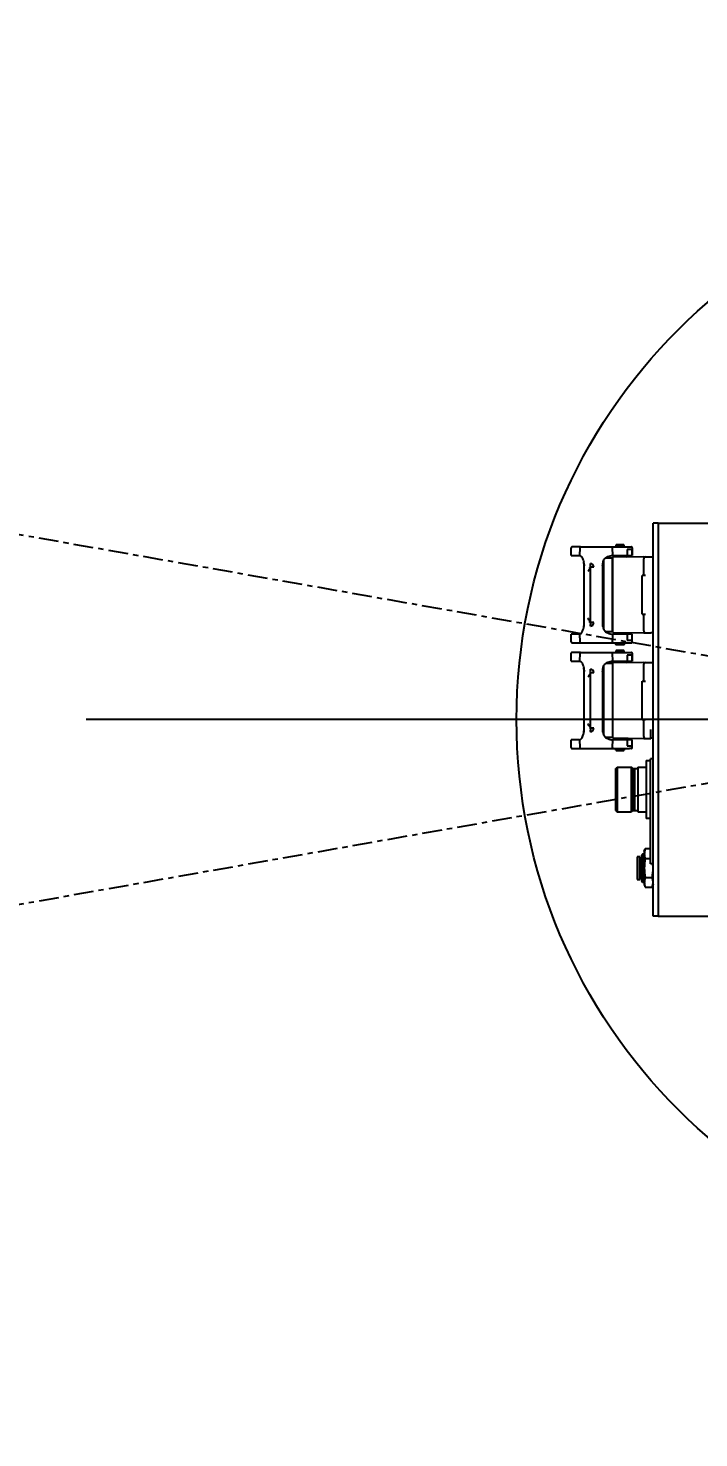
# Model space of a CAD drawing. Header units: millimetres. Extents: x 5828 to 7155, y 123 to 421.
# Drawn here: x 6876.65 to 6889.45, y 189.61 to 216.52 of the extents above; entities that cross this region are included whole.
import ezdxf

# ---------------------------------------------------------------- set-up
doc = ezdxf.new("R2010")
doc.units = ezdxf.units.MM
doc.linetypes.add('CENTER', pattern=[0.6, 0.375, -0.075, 0.075, -0.075])
for name, color, linetype in [('中心线', 7, 'Continuous'), ('外形图', 7, 'Continuous'), ('尺寸标注', 7, 'Continuous'), ('运动范围', 7, 'Continuous')]:
    doc.layers.add(name, color=color, linetype=linetype)
doc.styles.add('微软雅黑', font='msyh.ttc', dxfattribs={"height": 2})
doc.dimstyles.new('尺寸标注_1_30比例', dxfattribs={"dimtxt": 2.1, "dimasz": 1.7, "dimexe": 0.5, "dimexo": 0.4, "dimgap": 0.5, "dimtad": 1, "dimdec": 1, "dimlfac": 30, "dimdsep": 46, "dimtxsty": '微软雅黑', "dimcen": 0.09, "dimadec": 0, "dimazin": 0, "dimtp": 0.01, "dimtm": 0.01, "dimtfac": 1, "dimtdec": 1, "dimtofl": 0, "dimtmove": 0, "dimatfit": 3, "dimfxl": 1, "dimtolj": 1, "dimarcsym": 0})

# ---------------------------------------------------------------- blocks, each defined once
blk = doc.blocks.new('*D1105')
at = {"layer": 'Defpoints', "color": 0}
for p in [(6882.138, 236.812), (6827.413, 215.53), (6896.579, 203.334), (6896.579, 203.334), (6955.912, 203.334)]:
    blk.add_point(p, dxfattribs=at)
at = {"layer": '尺寸标注', "color": 0, "lineweight": -2}
blk.add_arc((6896.579, 203.334), 36.459, 2.6718, 167.3282, dxfattribs=at)
at = {"layer": '尺寸标注', "color": 0}
for points in [[(6860.73, 211.388), (6861.285, 211.277), (6860.673, 209.666)], [(6932.716, 205.027), (6933.282, 205.041), (6933.038, 203.334)]]:
    blk.add_solid(points, dxfattribs=at)
at = {"layer": '尺寸标注', "color": 0, "insert": (6904.297, 240.594), "char_height": 2, "attachment_point": 5, "rotation": 348.2969, "style": '微软雅黑'}
blk.add_mtext('\\A1;{\\H1.05x;+\\A1;170%%d}', dxfattribs=at)
blk = doc.blocks.new('*D1106')
at = {"layer": 'Defpoints', "color": 0}
for p in [(6896.587, 203.327), (6896.587, 203.327), (6966.82, 203.327), (6827.421, 191.131), (6882.142, 169.839)]:
    blk.add_point(p, dxfattribs=at)
at = {"layer": '尺寸标注', "color": 0, "lineweight": -2}
blk.add_arc((6896.587, 203.327), 36.471, 192.6709, 357.3291, dxfattribs=at)
at = {"layer": '尺寸标注', "color": 0}
for points in [[(6933.302, 201.621), (6932.735, 201.634), (6933.058, 203.327)], [(6861.282, 195.383), (6860.726, 195.271), (6860.67, 196.994)]]:
    blk.add_solid(points, dxfattribs=at)
at = {"layer": '尺寸标注', "color": 0, "insert": (6905.461, 169.594), "char_height": 2, "attachment_point": 5, "rotation": 14.7379, "style": '微软雅黑'}
blk.add_mtext('\\A1;{\\H1.05x;-\\A1;170%%d}', dxfattribs=at)

msp = doc.modelspace()

# ---------------------------------------------------------------- linework, layer by layer
at = {"linetype": 'CENTER'}
for q in [(6827.3407, 215.5179), (6827.3407, 191.1261)]:
    msp.add_line((6896.507, 203.322), q, dxfattribs=at)
msp.add_circle((6896.507, 203.322), 10.5366)
at = {"layer": '中心线', "linetype": 'CENTER', "ltscale": 50}
msp.add_line((6896.507, 203.322), (6825.8673, 203.322), dxfattribs=at)
at = {"layer": '外形图', "linetype": 'Continuous'}
for p, q in [((6888.5737, 199.572), (6888.5737, 207.072)), ((6888.6737, 207.072), (6888.5737, 207.072)), ((6888.6737, 207.072), (6888.6737, 199.572)), ((6888.6737, 207.072), (6892.5693, 207.072)), ((6887.0104, 206.4572), (6887.0104, 206.6053)), ((6887.0104, 206.4572), (6887.1698, 206.4572)), ((6887.1901, 206.622), (6887.027, 206.622)), ((6887.1741, 206.6053), (6887.1698, 206.4572)), ((6887.1741, 206.6053), (6887.1761, 206.6053)), ((6887.1751, 206.6053), (6887.1741, 206.6048)), ((6887.1921, 206.622), (6888.1589, 206.622)), ((6887.6736, 206.4145), (6887.797, 206.4145)), ((6887.797, 204.9962), (6887.797, 206.4145)), ((6887.8085, 206.4572), (6887.7992, 206.6053)), ((6888.3971, 206.4287), (6887.8054, 206.422)), ((6887.8054, 204.9887), (6887.8054, 206.422)), ((6887.8085, 206.4572), (6888.177, 206.4572)), ((6887.8122, 206.4221), (6887.8474, 206.4572)), ((6887.8704, 206.6587), (6887.8637, 206.652)), ((6887.8637, 206.652), (6887.8637, 206.622)), ((6888.0237, 206.652), (6887.8637, 206.652)), ((6888.017, 206.6587), (6887.8704, 206.6587)), ((6888.0237, 206.652), (6888.017, 206.6587)), ((6888.0237, 206.622), (6888.0237, 206.652)), ((6888.04, 206.4572), (6888.0723, 206.425)), ((6888.0789, 206.5705), (6888.0789, 206.4572)), ((6888.173, 206.5705), (6888.0789, 206.5705)), ((6888.173, 206.4572), (6888.173, 206.5705)), ((6888.177, 206.6053), (6888.177, 206.4572)), ((6888.3969, 206.4286), (6888.397, 206.4287)), ((6888.3971, 206.4287), (6888.5304, 206.4287)), ((6888.5304, 206.4283), (6888.5737, 206.4283)), ((6887.2607, 205.0979), (6887.2607, 206.3127)), ((6887.3773, 206.2348), (6887.3707, 206.2343)), ((6887.3707, 206.2339), (6887.3707, 206.2345)), ((6887.3707, 206.2343), (6887.3834, 206.2334)), ((6887.3834, 206.2334), (6887.3707, 206.2325)), ((6887.3707, 206.2321), (6887.3707, 206.233)), ((6887.3707, 206.2325), (6887.3834, 206.2316)), ((6887.3834, 206.2316), (6887.3707, 206.2307)), ((6887.3707, 206.2303), (6887.3707, 206.2312)), ((6887.3707, 206.2307), (6887.3834, 206.2299)), ((6887.3834, 206.2299), (6887.3707, 206.2289)), ((6887.3707, 206.2285), (6887.3707, 206.2294)), ((6887.3707, 206.2289), (6887.3834, 206.2281)), ((6887.3834, 206.2281), (6887.3707, 206.2271)), ((6887.3707, 206.2267), (6887.3707, 206.2276)), ((6887.3707, 206.2271), (6887.3834, 206.2263)), ((6887.3834, 206.2263), (6887.3707, 206.2253)), ((6887.3707, 206.2249), (6887.3707, 206.2258)), ((6887.3707, 206.2253), (6887.3834, 206.2245)), ((6887.3834, 206.2245), (6887.3707, 206.2235)), ((6887.3707, 206.2231), (6887.3707, 206.224)), ((6887.3707, 206.2235), (6887.3834, 206.2227)), ((6887.3834, 206.2227), (6887.3707, 206.2217)), ((6887.3707, 206.2213), (6887.3707, 206.2222)), ((6887.3707, 206.2217), (6887.3834, 206.2209)), ((6887.3834, 206.2209), (6887.3707, 206.2199)), ((6887.3707, 206.2195), (6887.3707, 206.2204)), ((6887.3707, 206.2199), (6887.3777, 206.2195)), ((6887.3834, 206.2191), (6887.3707, 206.2181)), ((6887.3707, 206.2177), (6887.3707, 206.2186)), ((6887.3707, 206.2181), (6887.3834, 206.2173)), ((6887.3834, 206.2173), (6887.3707, 206.2163)), ((6887.3707, 206.2161), (6887.3707, 206.2168)), ((6887.3707, 206.2163), (6887.3773, 206.2159)), ((6887.3773, 206.2361), (6887.3773, 206.3026)), ((6887.3773, 206.2345), (6887.3773, 206.2358)), ((6887.444, 206.2358), (6887.3773, 206.2358)), ((6887.3773, 206.2147), (6887.3773, 206.2159)), ((6887.3773, 205.1964), (6887.3773, 206.2142)), ((6887.3834, 205.1768), (6887.3834, 206.2339)), ((6887.6107, 206.3128), (6887.6107, 205.0979)), ((6887.6273, 206.3512), (6887.6273, 205.0595)), ((6887.797, 206.3795), (6887.8054, 206.3795)), ((6888.397, 206.072), (6888.397, 206.3953)), ((6888.3637, 205.3387), (6888.3637, 206.072)), ((6888.4304, 206.072), (6888.3637, 206.072)), ((6888.3637, 205.3387), (6888.4304, 205.3387)), ((6888.397, 205.0153), (6888.397, 205.3387)), ((6887.3773, 205.1947), (6887.3707, 205.1943)), ((6887.3707, 205.1938), (6887.3707, 205.1945)), ((6887.3707, 205.1943), (6887.3834, 205.1933)), ((6887.3834, 205.1933), (6887.3707, 205.1925)), ((6887.3707, 205.192), (6887.3707, 205.1929)), ((6887.3707, 205.1925), (6887.3834, 205.1916)), ((6887.3777, 205.1912), (6887.3707, 205.1907)), ((6887.3707, 205.1902), (6887.3707, 205.1911)), ((6887.3707, 205.1907), (6887.3834, 205.1898)), ((6887.3834, 205.1898), (6887.3707, 205.1889)), ((6887.3707, 205.1884), (6887.3707, 205.1893)), ((6887.3707, 205.1889), (6887.3834, 205.188)), ((6887.3834, 205.188), (6887.3707, 205.1871)), ((6887.3707, 205.1867), (6887.3707, 205.1876)), ((6887.3707, 205.1871), (6887.3834, 205.1862)), ((6887.3834, 205.1862), (6887.3707, 205.1853)), ((6887.3707, 205.1849), (6887.3707, 205.1858)), ((6887.3707, 205.1853), (6887.3834, 205.1844)), ((6887.3834, 205.1844), (6887.3707, 205.1836)), ((6887.3707, 205.1831), (6887.3707, 205.184)), ((6887.3707, 205.1836), (6887.3834, 205.1826)), ((6887.3834, 205.1826), (6887.3707, 205.1818)), ((6887.3707, 205.1813), (6887.3707, 205.1822)), ((6887.3707, 205.1818), (6887.3834, 205.1808)), ((6887.3834, 205.1808), (6887.3707, 205.18)), ((6887.3707, 205.1795), (6887.3707, 205.1804)), ((6887.3707, 205.18), (6887.3834, 205.179)), ((6887.3834, 205.179), (6887.3707, 205.1782)), ((6887.3707, 205.1777), (6887.3707, 205.1786)), ((6887.3707, 205.1782), (6887.3834, 205.1772)), ((6887.3834, 205.1772), (6887.3707, 205.1764)), ((6887.3707, 205.1764), (6887.3773, 205.1759)), ((6887.3769, 205.1719), (6887.3777, 205.1702)), ((6887.3773, 205.1947), (6887.3773, 205.1959)), ((6887.3773, 205.1754), (6887.3773, 205.1761)), ((6887.3773, 205.1752), (6887.3773, 205.1748)), ((6887.0104, 204.8053), (6887.0104, 204.9534)), ((6887.1698, 204.9534), (6887.0104, 204.9534)), ((6887.1698, 204.9534), (6887.1741, 204.8053)), ((6887.1751, 204.8053), (6887.1741, 204.8058)), ((6887.1741, 204.8053), (6887.1761, 204.8054)), ((6887.797, 204.9962), (6887.6736, 204.9962)), ((6887.8054, 205.0312), (6887.797, 205.0312)), ((6887.7992, 204.8053), (6887.8085, 204.9534)), ((6887.8054, 204.9887), (6888.3971, 204.982)), ((6888.177, 204.9534), (6887.8085, 204.9534)), ((6887.8122, 204.9886), (6887.8474, 204.9534)), ((6888.04, 204.9534), (6888.0723, 204.9856)), ((6888.0789, 204.9534), (6888.0789, 204.8401)), ((6888.0789, 204.8401), (6888.173, 204.8401)), ((6888.173, 204.8401), (6888.173, 204.9534)), ((6888.177, 204.8053), (6888.177, 204.9534)), ((6888.397, 204.982), (6888.3969, 204.982)), ((6888.3971, 204.982), (6888.5304, 204.982)), ((6888.5737, 204.9823), (6888.5304, 204.9823)), ((6887.0104, 204.4405), (6887.0104, 204.5887)), ((6887.027, 204.7887), (6887.1901, 204.7887)), ((6887.1901, 204.6053), (6887.027, 204.6053)), ((6887.1741, 204.5886), (6887.1698, 204.4405)), ((6887.1921, 204.7887), (6888.1601, 204.7887)), ((6887.1921, 204.6053), (6888.1274, 204.6053)), ((6887.8085, 204.4405), (6887.7992, 204.5886)), ((6887.8637, 204.7587), (6887.8637, 204.7887)), ((6887.8704, 204.752), (6887.8637, 204.7587)), ((6887.8637, 204.7587), (6888.0237, 204.7587)), ((6887.8704, 204.642), (6887.8637, 204.6353)), ((6887.8637, 204.6353), (6887.8637, 204.6053)), ((6888.0237, 204.6353), (6887.8637, 204.6353)), ((6888.017, 204.752), (6887.8704, 204.752)), ((6888.017, 204.642), (6887.8704, 204.642)), ((6888.0237, 204.7587), (6888.017, 204.752)), ((6888.0237, 204.6353), (6888.017, 204.642)), ((6888.0237, 204.7887), (6888.0237, 204.7587)), ((6888.0237, 204.6053), (6888.0237, 204.6353)), ((6888.0789, 204.5539), (6888.0789, 204.4405)), ((6888.173, 204.5539), (6888.0789, 204.5539)), ((6888.1275, 204.6053), (6888.1589, 204.6053)), ((6888.173, 204.4405), (6888.173, 204.5539)), ((6888.177, 204.5887), (6888.177, 204.4405)), ((6887.0104, 204.4405), (6887.1698, 204.4405)), ((6887.2607, 203.0812), (6887.2607, 204.2961)), ((6887.6107, 204.2961), (6887.6107, 203.0812)), ((6887.6273, 204.3346), (6887.6273, 203.0427)), ((6887.6734, 204.3978), (6887.797, 204.3978)), ((6887.797, 204.3978), (6887.797, 202.9795)), ((6887.797, 204.3628), (6887.8054, 204.3628)), ((6888.3971, 204.412), (6887.8054, 204.4053)), ((6887.8054, 202.972), (6887.8054, 204.4053)), ((6887.8085, 204.4405), (6888.177, 204.4405)), ((6887.8101, 204.4054), (6887.8461, 204.4405)), ((6888.0413, 204.4405), (6888.0743, 204.4083)), ((6888.397, 204.0553), (6888.397, 204.3787)), ((6888.3971, 204.412), (6888.5304, 204.412)), ((6888.5304, 204.4123), (6888.5737, 204.4123)), ((6887.3773, 204.2181), (6887.3707, 204.2176)), ((6887.3707, 204.2172), (6887.3707, 204.2179)), ((6887.3707, 204.2176), (6887.3834, 204.2168)), ((6887.3834, 204.2168), (6887.3707, 204.2158)), ((6887.3707, 204.2158), (6887.3834, 204.215)), ((6887.3834, 204.215), (6887.3707, 204.214)), ((6887.3707, 204.214), (6887.3834, 204.2132)), ((6887.3834, 204.2132), (6887.3707, 204.2122)), ((6887.3707, 204.2122), (6887.3834, 204.2114)), ((6887.3834, 204.2114), (6887.3707, 204.2104)), ((6887.3707, 204.2104), (6887.3834, 204.2096)), ((6887.3834, 204.2096), (6887.3707, 204.2086)), ((6887.3707, 204.2086), (6887.3834, 204.2078)), ((6887.3834, 204.2078), (6887.3707, 204.2068)), ((6887.3707, 204.2068), (6887.3834, 204.206)), ((6887.3834, 204.206), (6887.3707, 204.205)), ((6887.3707, 204.205), (6887.3834, 204.2042)), ((6887.3834, 204.2042), (6887.3707, 204.2032)), ((6887.3707, 204.2032), (6887.3834, 204.2024)), ((6887.3834, 204.2024), (6887.3707, 204.2014)), ((6887.3707, 204.2014), (6887.3834, 204.2006)), ((6887.3834, 204.2006), (6887.3707, 204.1996)), ((6887.3707, 204.1996), (6887.3773, 204.1992)), ((6887.3773, 204.2211), (6887.3777, 204.2227)), ((6887.3773, 204.2196), (6887.3773, 204.2211)), ((6887.3773, 204.2172), (6887.3773, 204.2191)), ((6887.444, 204.2191), (6887.3773, 204.2191)), ((6887.3773, 204.198), (6887.3773, 204.1992)), ((6887.3773, 203.1797), (6887.3773, 204.1976)), ((6887.3834, 203.1601), (6887.3834, 204.2172)), ((6888.3637, 203.322), (6888.3637, 204.0553)), ((6888.3637, 204.0553), (6888.4304, 204.0553)), ((6888.3637, 203.322), (6888.4304, 203.322)), ((6888.397, 202.9987), (6888.397, 203.322)), ((6887.0104, 202.7887), (6887.0104, 202.9368)), ((6887.1698, 202.9368), (6887.0104, 202.9368)), ((6887.1698, 202.9368), (6887.1741, 202.7887)), ((6887.3773, 203.1781), (6887.3707, 203.1777)), ((6887.3707, 203.1777), (6887.3834, 203.1767)), ((6887.3834, 203.1767), (6887.3707, 203.1759)), ((6887.3707, 203.1759), (6887.3834, 203.1749)), ((6887.3834, 203.1749), (6887.3707, 203.1741)), ((6887.3707, 203.1741), (6887.3834, 203.1731)), ((6887.3834, 203.1731), (6887.3707, 203.1723)), ((6887.3707, 203.1723), (6887.3834, 203.1713)), ((6887.3834, 203.1713), (6887.3707, 203.1705)), ((6887.3707, 203.1705), (6887.3834, 203.1695)), ((6887.3834, 203.1695), (6887.3707, 203.1687)), ((6887.3707, 203.1687), (6887.3834, 203.1677)), ((6887.3834, 203.1677), (6887.3707, 203.1669)), ((6887.3707, 203.1669), (6887.3834, 203.1659)), ((6887.3834, 203.1659), (6887.3707, 203.1651)), ((6887.3707, 203.1651), (6887.3834, 203.1641)), ((6887.3834, 203.1641), (6887.3707, 203.1633)), ((6887.3707, 203.1633), (6887.3834, 203.1623)), ((6887.3834, 203.1623), (6887.3707, 203.1615)), ((6887.3707, 203.1615), (6887.3834, 203.1605)), ((6887.3834, 203.1605), (6887.3707, 203.1597)), ((6887.3707, 203.1597), (6887.3773, 203.1592)), ((6887.3772, 203.1584), (6887.3773, 203.1582)), ((6887.3773, 203.1781), (6887.3773, 203.1793)), ((6887.3773, 203.1582), (6887.3773, 203.1601)), ((6887.444, 203.1582), (6887.3773, 203.1582)), ((6887.797, 202.9795), (6887.6734, 202.9795)), ((6887.8054, 203.0145), (6887.797, 203.0145)), ((6887.7992, 202.7887), (6887.8085, 202.9368)), ((6887.8054, 202.972), (6888.3971, 202.9653)), ((6888.177, 202.9368), (6887.8085, 202.9368)), ((6887.8101, 202.9719), (6887.8461, 202.9368)), ((6888.0413, 202.9368), (6888.0743, 202.969)), ((6888.0789, 202.9368), (6888.0789, 202.8234)), ((6888.173, 202.8234), (6888.173, 202.9368)), ((6888.177, 202.7887), (6888.177, 202.9368)), ((6888.3971, 202.9653), (6888.5304, 202.9653)), ((6888.5304, 202.9655), (6888.5304, 203.1322)), ((6888.5737, 202.9657), (6888.5304, 202.9657)), ((6887.027, 202.772), (6887.1901, 202.772)), ((6887.1921, 202.772), (6888.1274, 202.772)), ((6887.8637, 202.742), (6887.8637, 202.772)), ((6887.8637, 202.742), (6887.8704, 202.7353)), ((6887.8637, 202.742), (6888.0237, 202.742)), ((6887.8704, 202.7353), (6888.017, 202.7353)), ((6888.017, 202.7353), (6888.0237, 202.742)), ((6888.0237, 202.772), (6888.0237, 202.742)), ((6888.0789, 202.8234), (6888.173, 202.8234)), ((6888.1601, 202.772), (6888.1275, 202.772)), ((6887.857, 202.387), (6887.857, 201.5903)), ((6887.857, 202.387), (6887.8737, 202.387)), ((6887.8737, 202.3953), (6887.8904, 202.412)), ((6887.8737, 202.3953), (6887.8737, 201.582)), ((6887.8904, 202.412), (6887.8904, 201.5653)), ((6887.8904, 202.412), (6888.1654, 202.412)), ((6888.1654, 201.5653), (6888.1654, 202.412)), ((6888.1904, 202.387), (6888.1654, 202.412)), ((6888.1904, 202.387), (6888.1904, 201.5903)), ((6888.1904, 202.387), (6888.2837, 202.387)), ((6888.2194, 202.3822), (6888.2194, 201.5951)), ((6888.2837, 202.412), (6888.2837, 201.5653)), ((6888.2837, 202.412), (6888.4404, 202.412)), ((6888.4404, 202.5437), (6888.4404, 201.4337)), ((6888.4404, 202.5437), (6888.5237, 202.5437)), ((6888.5237, 200.572), (6888.5237, 202.572)), ((6888.5737, 202.572), (6888.5237, 202.572)), ((6887.857, 201.5903), (6887.8737, 201.5903)), ((6887.8737, 201.582), (6887.8904, 201.5653)), ((6888.1904, 201.5903), (6888.1654, 201.5653)), ((6888.1904, 201.5903), (6888.2837, 201.5903)), ((6887.8904, 201.5653), (6888.1654, 201.5653)), ((6888.2837, 201.5653), (6888.4404, 201.5653)), ((6888.5237, 201.4337), (6888.4404, 201.4337)), ((6888.407, 200.8053), (6888.4202, 200.8543)), ((6888.407, 200.8053), (6888.407, 200.172)), ((6888.5237, 200.8543), (6888.4202, 200.8543)), ((6888.272, 200.7053), (6888.272, 200.272)), ((6888.322, 200.7053), (6888.272, 200.7053)), ((6888.322, 200.272), (6888.322, 200.7053)), ((6888.352, 200.6378), (6888.322, 200.6378)), ((6888.3725, 200.7553), (6888.352, 200.7349)), ((6888.352, 200.7349), (6888.352, 200.2424)), ((6888.3725, 200.222), (6888.3725, 200.7553)), ((6888.407, 200.7553), (6888.3725, 200.7553)), ((6888.4202, 200.6715), (6888.5237, 200.6715)), ((6888.5737, 200.572), (6888.5237, 200.572)), ((6888.272, 200.272), (6888.322, 200.272)), ((6888.322, 200.3395), (6888.352, 200.3395)), ((6888.352, 200.2424), (6888.3725, 200.222)), ((6888.4202, 200.3058), (6888.5606, 200.3058)), ((6888.3725, 200.222), (6888.407, 200.222)), ((6888.407, 200.172), (6888.4202, 200.123)), ((6888.4202, 200.123), (6888.5606, 200.123)), ((6888.5737, 200.172), (6888.5606, 200.123)), ((6888.6737, 199.572), (6888.5737, 199.572)), ((6888.6737, 199.572), (6892.5681, 199.572))]:
    msp.add_line(p, q, dxfattribs=at)
msp.add_lwpolyline([(6887.3773, 205.1746), (6887.3774, 205.1747), (6887.3773, 205.1748)], dxfattribs=at)
for centre, radius, start, end in [((6887.027, 206.6053), 0.0167, 90, 180), ((6888.1604, 206.6053), 0.0167, 0, 90.01563), ((6888.4304, 206.3953), 0.0333, 90, 180.00119), ((6886.6053, 206.2035), 0.6565, 10.24021, 10.75371), ((6886.468, 206.1791), 0.796, 8.84476, 10.20979), ((6887.3772, 206.2359), 0.0667, 359.93073, 89.9293), ((6887.9905, 206.2496), 0.3779, 169.21292, 170.83485), ((6887.9278, 206.2614), 0.3141, 168.57149, 169.17667), ((6886.6052, 205.2071), 0.6566, 349.24752, 349.75977), ((6886.468, 205.2315), 0.796, 349.79022, 351.15525), ((6887.9908, 205.1611), 0.3781, 189.15835, 190.78687), ((6887.928, 205.1493), 0.3143, 190.82363, 191.41857), ((6887.027, 204.8053), 0.0167, 180, 270), ((6888.1604, 204.8053), 0.0167, 269.98437, 0), ((6888.4304, 205.0153), 0.0333, 179.99881, 270), ((6887.027, 204.5887), 0.0167, 89.99982, 180), ((6888.1604, 204.5887), 0.0167, 0, 90.01563), ((6886.5965, 204.1852), 0.6655, 10.24247, 10.56481), ((6886.4663, 204.1622), 0.7976, 8.83035, 10.2083), ((6887.3772, 204.2192), 0.0668, 359.93188, 89.9283), ((6887.9998, 204.2313), 0.3874, 169.22246, 171.08224), ((6887.9368, 204.243), 0.3232, 169.00382, 169.16705), ((6888.4304, 204.3787), 0.0333, 90, 180.00126), ((6886.5895, 203.1934), 0.6726, 349.57835, 349.75648), ((6886.4635, 203.2156), 0.8005, 349.794, 351.19849), ((6887.9992, 203.1459), 0.3867, 188.93375, 190.7783), ((6887.9363, 203.1342), 0.3227, 190.83253, 191.01976), ((6888.4304, 202.9987), 0.0333, 179.99874, 270), ((6887.027, 202.7887), 0.0167, 180, 270.00018), ((6888.1604, 202.7887), 0.0167, 269.98437, 0), ((6887.3483, 200.4879), 1.2254, 0.03587, 3.92784)]:
    msp.add_arc(centre, radius, start, end, dxfattribs=at)
for points, knots in [([(6887.1698, 206.4572), (6887.1896, 206.4572), (6887.22, 206.4271), (6887.2385, 206.378), (6887.2468, 206.3445), (6887.2503, 206.326)], [0, 0, 0, 0, 0.3673338, 0.650854, 1, 1, 1, 1]), ([(6887.1901, 206.622), (6887.186, 206.622), (6887.1774, 206.6183), (6887.1741, 206.6095), (6887.1741, 206.6053)], [0, 0, 0, 0, 0.4923846, 1, 1, 1, 1]), ([(6887.1761, 206.6055), (6887.1759, 206.6055), (6887.1756, 206.6055), (6887.1753, 206.6054), (6887.1751, 206.6053)], [0, 0, 0, 0, 0.4867149, 1, 1, 1, 1]), ([(6887.6199, 206.3236), (6887.6245, 206.3462), (6887.6358, 206.3796), (6887.6671, 206.4119), (6887.7038, 206.4332), (6887.7511, 206.4498), (6887.7901, 206.4572), (6887.8085, 206.4572)], [0, 0, 0, 0, 0.2756552, 0.4029455, 0.5305611, 0.7801336, 1, 1, 1, 1]), ([(6887.7992, 206.6053), (6887.7992, 206.6095), (6887.7967, 206.6178), (6887.7887, 206.622), (6887.785, 206.622)], [0, 0, 0, 0, 0.5289824, 1, 1, 1, 1]), ([(6887.3552, 206.1921), (6887.3536, 206.1887), (6887.3454, 206.1744), (6887.3372, 206.1602), (6887.3322, 206.1486)], [0, 0, 0, 0, 0.2339537, 1, 1, 1, 1]), ([(6887.3773, 206.2142), (6887.3751, 206.2137), (6887.3652, 206.2094), (6887.3587, 206.1997), (6887.3552, 206.1921)], [0, 0, 0, 0, 0.21154, 1, 1, 1, 1]), ([(6887.1698, 204.9534), (6887.1896, 204.9534), (6887.22, 204.9835), (6887.2385, 205.0326), (6887.2468, 205.0662), (6887.2503, 205.0846)], [0, 0, 0, 0, 0.3673296, 0.6508523, 1, 1, 1, 1]), ([(6887.3552, 205.2185), (6887.3536, 205.222), (6887.3455, 205.2363), (6887.3372, 205.2505), (6887.3322, 205.262)], [0, 0, 0, 0, 0.2335279, 1, 1, 1, 1]), ([(6887.3552, 205.2185), (6887.3565, 205.2156), (6887.3615, 205.2064), (6887.3701, 205.1981), (6887.3773, 205.1964)], [0, 0, 0, 0, 0.2987799, 1, 1, 1, 1]), ([(6887.3772, 205.1744), (6887.3771, 205.1741), (6887.3776, 205.1733), (6887.3768, 205.1725), (6887.3769, 205.1719)], [0, 0, 0, 0, 0.3612208, 1, 1, 1, 1]), ([(6887.3777, 205.1702), (6887.3779, 205.1687), (6887.3769, 205.1654), (6887.3777, 205.1573), (6887.3769, 205.138), (6887.3773, 205.1205), (6887.3774, 205.108)], [0, 0, 0, 0, 0.0694242, 0.1594886, 0.3939281, 1, 1, 1, 1]), ([(6887.3774, 205.108), (6887.3944, 205.1079), (6887.4298, 205.1224), (6887.444, 205.1578), (6887.444, 205.1748)], [0, 0, 0, 0, 0.4993196, 1, 1, 1, 1]), ([(6887.3822, 205.1748), (6887.3816, 205.1748), (6887.3802, 205.1747), (6887.378, 205.174), (6887.3775, 205.1748)], [0, 0, 0, 0, 0.3775336, 1, 1, 1, 1]), ([(6887.444, 205.1748), (6887.4316, 205.1748), (6887.411, 205.1743), (6887.3903, 205.1755), (6887.3822, 205.1748)], [0, 0, 0, 0, 0.6030652, 1, 1, 1, 1]), ([(6887.6199, 205.0871), (6887.6245, 205.0645), (6887.6358, 205.0311), (6887.6671, 204.9988), (6887.7038, 204.9774), (6887.7511, 204.9608), (6887.7901, 204.9534), (6887.8085, 204.9534)], [0, 0, 0, 0, 0.2756714, 0.4029597, 0.5305702, 0.780138, 1, 1, 1, 1]), ([(6887.1741, 204.8053), (6887.1741, 204.8011), (6887.1774, 204.7924), (6887.186, 204.7887), (6887.1901, 204.7887)], [0, 0, 0, 0, 0.5076167, 1, 1, 1, 1]), ([(6887.1761, 204.8051), (6887.1759, 204.8051), (6887.1756, 204.8052), (6887.1753, 204.8053), (6887.1751, 204.8053)], [0, 0, 0, 0, 0.4867149, 1, 1, 1, 1]), ([(6887.7992, 204.8053), (6887.7992, 204.8012), (6887.7967, 204.7929), (6887.7887, 204.7887), (6887.785, 204.7887)], [0, 0, 0, 0, 0.5289731, 1, 1, 1, 1]), ([(6887.1901, 204.6053), (6887.186, 204.6053), (6887.1774, 204.6016), (6887.1741, 204.5929), (6887.1741, 204.5887)], [0, 0, 0, 0, 0.4923815, 1, 1, 1, 1]), ([(6887.7992, 204.5886), (6887.7992, 204.5928), (6887.7967, 204.6011), (6887.7887, 204.6053), (6887.785, 204.6053)], [0, 0, 0, 0, 0.5289772, 1, 1, 1, 1]), ([(6887.1698, 204.4405), (6887.1898, 204.4405), (6887.2205, 204.4098), (6887.2389, 204.36), (6887.2472, 204.326), (6887.2507, 204.3072)], [0, 0, 0, 0, 0.3665906, 0.6505439, 1, 1, 1, 1]), ([(6887.3777, 204.2227), (6887.3778, 204.2258), (6887.377, 204.2339), (6887.3777, 204.255), (6887.3773, 204.2729), (6887.3773, 204.286)], [0, 0, 0, 0, 0.1501671, 0.3828189, 1, 1, 1, 1]), ([(6887.6195, 204.3046), (6887.6239, 204.3275), (6887.6349, 204.3614), (6887.6661, 204.3945), (6887.703, 204.4163), (6887.7506, 204.433), (6887.79, 204.4405), (6887.8085, 204.4405)], [0, 0, 0, 0, 0.2763797, 0.4035853, 0.5309786, 0.7803235, 1, 1, 1, 1]), ([(6887.3552, 204.1755), (6887.3536, 204.172), (6887.3455, 204.1577), (6887.3372, 204.1435), (6887.3322, 204.132)], [0, 0, 0, 0, 0.2335257, 1, 1, 1, 1]), ([(6887.3773, 204.1976), (6887.3751, 204.197), (6887.3652, 204.1927), (6887.3587, 204.1831), (6887.3552, 204.1755)], [0, 0, 0, 0, 0.2115145, 1, 1, 1, 1]), ([(6887.3552, 203.2018), (6887.3536, 203.2053), (6887.3455, 203.2196), (6887.3372, 203.2338), (6887.3322, 203.2453)], [0, 0, 0, 0, 0.2335257, 1, 1, 1, 1]), ([(6887.3552, 203.2018), (6887.3565, 203.199), (6887.3615, 203.1898), (6887.3701, 203.1814), (6887.3773, 203.1797)], [0, 0, 0, 0, 0.2988096, 1, 1, 1, 1]), ([(6887.1698, 202.9368), (6887.19, 202.9368), (6887.2208, 202.968), (6887.2392, 203.0183), (6887.2475, 203.0527), (6887.251, 203.0717)], [0, 0, 0, 0, 0.3660842, 0.650363, 1, 1, 1, 1]), ([(6887.3773, 203.1578), (6887.3771, 203.1576), (6887.3777, 203.1566), (6887.3767, 203.1559), (6887.3768, 203.1553)], [0, 0, 0, 0, 0.3480825, 1, 1, 1, 1]), ([(6887.3768, 203.1553), (6887.3769, 203.155), (6887.3773, 203.1545), (6887.3777, 203.1539), (6887.3778, 203.1536)], [0, 0, 0, 0, 0.4769676, 1, 1, 1, 1]), ([(6887.3778, 203.1536), (6887.378, 203.1522), (6887.3768, 203.1489), (6887.3777, 203.1407), (6887.3769, 203.1214), (6887.3773, 203.1039), (6887.3774, 203.0913)], [0, 0, 0, 0, 0.0691827, 0.1590574, 0.3933949, 1, 1, 1, 1]), ([(6887.3777, 203.0913), (6887.3947, 203.0913), (6887.4299, 203.1059), (6887.444, 203.1412), (6887.444, 203.1582)], [0, 0, 0, 0, 0.499992, 1, 1, 1, 1]), ([(6887.6195, 203.0726), (6887.624, 203.0497), (6887.6349, 203.0158), (6887.6661, 202.9828), (6887.703, 202.961), (6887.7507, 202.9443), (6887.79, 202.9368), (6887.8085, 202.9368)], [0, 0, 0, 0, 0.2763392, 0.4035491, 0.5309552, 0.7803127, 1, 1, 1, 1]), ([(6887.1741, 202.7887), (6887.1741, 202.7844), (6887.1774, 202.7757), (6887.186, 202.772), (6887.1901, 202.772)], [0, 0, 0, 0, 0.5076235, 1, 1, 1, 1]), ([(6887.7992, 202.7887), (6887.7992, 202.7845), (6887.7967, 202.7762), (6887.7887, 202.772), (6887.785, 202.772)], [0, 0, 0, 0, 0.5289718, 1, 1, 1, 1]), ([(6888.4202, 200.8543), (6888.4182, 200.8468), (6888.4109, 200.8168), (6888.407, 200.7859), (6888.407, 200.7629)], [0, 0, 0, 0, 0.2531835, 1, 1, 1, 1]), ([(6888.407, 200.7629), (6888.407, 200.7552), (6888.4082, 200.7244), (6888.4142, 200.6939), (6888.4202, 200.6715)], [0, 0, 0, 0, 0.2479704, 1, 1, 1, 1]), ([(6888.4202, 200.3058), (6888.4182, 200.2983), (6888.4109, 200.2683), (6888.407, 200.2374), (6888.407, 200.2144)], [0, 0, 0, 0, 0.2531835, 1, 1, 1, 1]), ([(6888.5737, 200.2144), (6888.5737, 200.2221), (6888.5725, 200.2529), (6888.5666, 200.2834), (6888.5606, 200.3058)], [0, 0, 0, 0, 0.2479704, 1, 1, 1, 1]), ([(6888.5606, 200.123), (6888.5626, 200.1305), (6888.5698, 200.1602), (6888.5737, 200.1908), (6888.5737, 200.2137)], [0, 0, 0, 0, 0.2531656, 1, 1, 1, 1])]:
    msp.add_open_spline(points, degree=3, knots=knots, dxfattribs=at)
for points in [[(6887.2545, 206.3015), (6887.2568, 206.2868), (6887.2587, 206.272), (6887.2607, 206.2572)], [(6887.6107, 206.2572), (6887.6127, 206.2748), (6887.6146, 206.2924), (6887.6174, 206.3098)], [(6887.2545, 205.1091), (6887.2568, 205.1238), (6887.2587, 205.1386), (6887.2607, 205.1534)], [(6887.6107, 205.1534), (6887.6127, 205.1359), (6887.6146, 205.1183), (6887.6174, 205.1009)], [(6887.2545, 204.2846), (6887.2568, 204.27), (6887.2588, 204.2553), (6887.2607, 204.2405)], [(6887.6107, 204.2405), (6887.6127, 204.2575), (6887.6145, 204.2745), (6887.6172, 204.2913)], [(6887.2546, 203.0931), (6887.2568, 203.1076), (6887.2588, 203.1222), (6887.2607, 203.1368)], [(6887.6107, 203.1368), (6887.6127, 203.1198), (6887.6145, 203.1027), (6887.6172, 203.0859)], [(6888.4202, 200.6715), (6888.4121, 200.6109), (6888.407, 200.5498), (6888.407, 200.4887)], [(6888.407, 200.4887), (6888.407, 200.4276), (6888.4121, 200.3664), (6888.4202, 200.3058)], [(6888.5606, 200.3058), (6888.5687, 200.3664), (6888.5737, 200.4276), (6888.5737, 200.4887)], [(6888.407, 200.2144), (6888.407, 200.2003), (6888.4081, 200.1863), (6888.41, 200.1723)], [(6888.41, 200.1723), (6888.4123, 200.1557), (6888.4158, 200.1392), (6888.4202, 200.123)]]:
    msp.add_open_spline(points, degree=3, dxfattribs=at)
at = {"layer": '运动范围'}
msp.add_arc((6896.507, 203.322), 70.2333, 190, 30.822489, dxfattribs=at)

# ---------------------------------------------------------------- dimensions: what is measured, and where the dimension line sits
at = {"layer": '尺寸标注'}
for base, line1, line2, text, picture, middle in [((6882.1381, 236.8121), ((6896.5789, 203.3345), (6955.9123, 203.3345)), ((6896.5789, 203.3345), (6827.4126, 215.5304)), '\\A1;{\\H1.05x;+<>}', '*D1105', (6903.9744, 239.036)), ((6882.1416, 169.8387), ((6896.5871, 203.327), (6966.8204, 203.327)), ((6896.5871, 203.327), (6827.4207, 191.1311)), '\\A1;{\\H1.05x;-<>}', '*D1106', (6905.8652, 168.0558))]:
    dim = msp.add_angular_dim_2l(base=base, line1=line1, line2=line2, text=text, dimstyle='尺寸标注_1_30比例', override={"dimtxsty": '微软雅黑'}, dxfattribs=at)
    dim.commit()
    dim.dimension.update_dxf_attribs({"geometry": picture, "text_midpoint": middle, "dimtype": 162})

doc.saveas('drawing.dxf')
